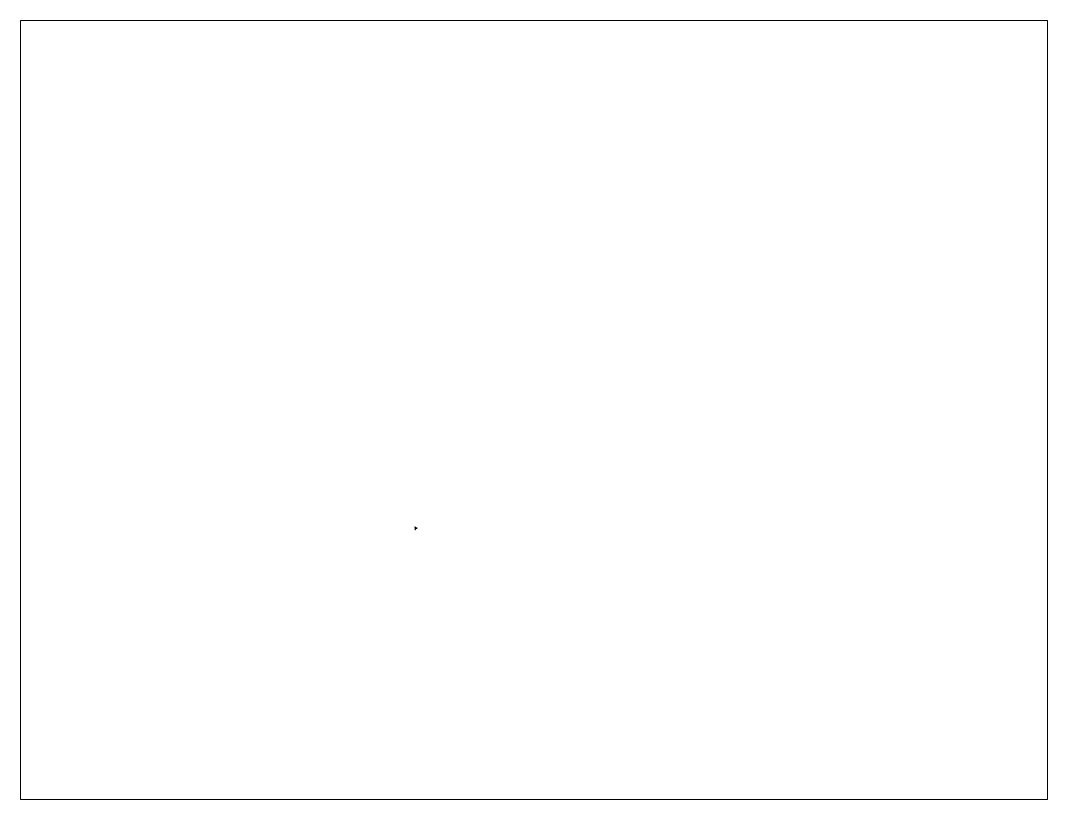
# Paper-space layout 'Layout2' of a CAD drawing. Extents: x 26 to 231, y 20 to 176.
# The model-space entities are those that its viewports show. They can reach past a viewport. Long polylines and large blocks are cut down to what shows.
import ezdxf

# ---------------------------------------------------------------- set-up
doc = ezdxf.new("R2010")
doc.units = 13
doc.layers.add('MAGNET', color=11, linetype='Continuous')

msp = doc.modelspace()

# ---------------------------------------------------------------- linework, layer by layer
at = {"layer": 'MAGNET'}
for points in [[(-470.5, -469.7), (-470, -469.4), (-472.5, -465.1), (-473, -465.4)], [(-470, -470.6), (-470.5, -470.3), (-473, -474.6), (-472.5, -474.9)], [(-469.5, -469.8), (-469.5, -470.3), (-464.5, -470.3), (-464.5, -469.8)]]:
    msp.add_lwpolyline(points, close=True, dxfattribs=at)

psp = doc.layouts.new('Layout2')

# ---------------------------------------------------------------- viewports
at = {"layer": '0', "view_target_point": (-10, -10)}
psp.add_viewport(center=(128.5, 97.5), size=(205.6, 156), view_center_point=(0, 0), view_height=3030, dxfattribs=at)

doc.saveas('drawing.dxf')
